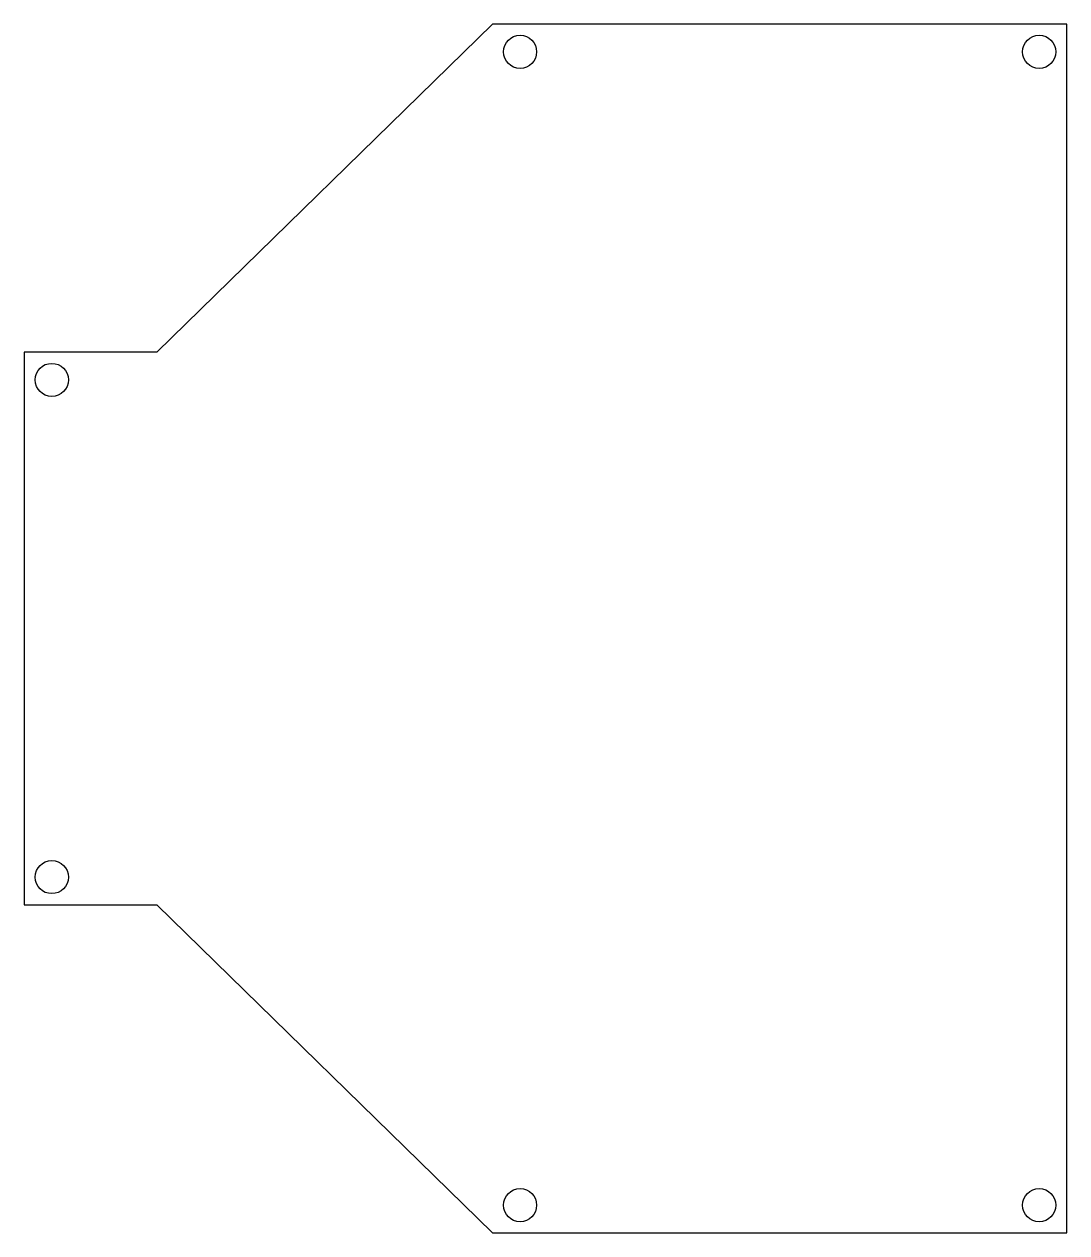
# Model space of a CAD drawing. Header units: millimetres. Extents: x -92 to 2, y -104 to 5.
import ezdxf

# ---------------------------------------------------------------- set-up
doc = ezdxf.new("R2010")
doc.units = ezdxf.units.MM

msp = doc.modelspace()

# ---------------------------------------------------------------- linework, layer by layer
msp.add_lwpolyline([(2, -104.4), (2, 5), (-50, 5), (-80.4, -24.7), (-92.4, -24.7), (-92.4, -74.7), (-80.4, -74.7), (-50, -104.4)], close=True)
for centre in [(-47.5, 2.5), (-0.5, 2.5), (-89.9, -27.2), (-89.9, -72.2), (-47.5, -101.9), (-0.5, -101.9)]:
    msp.add_circle(centre, 1.5)

doc.saveas('drawing.dxf')
